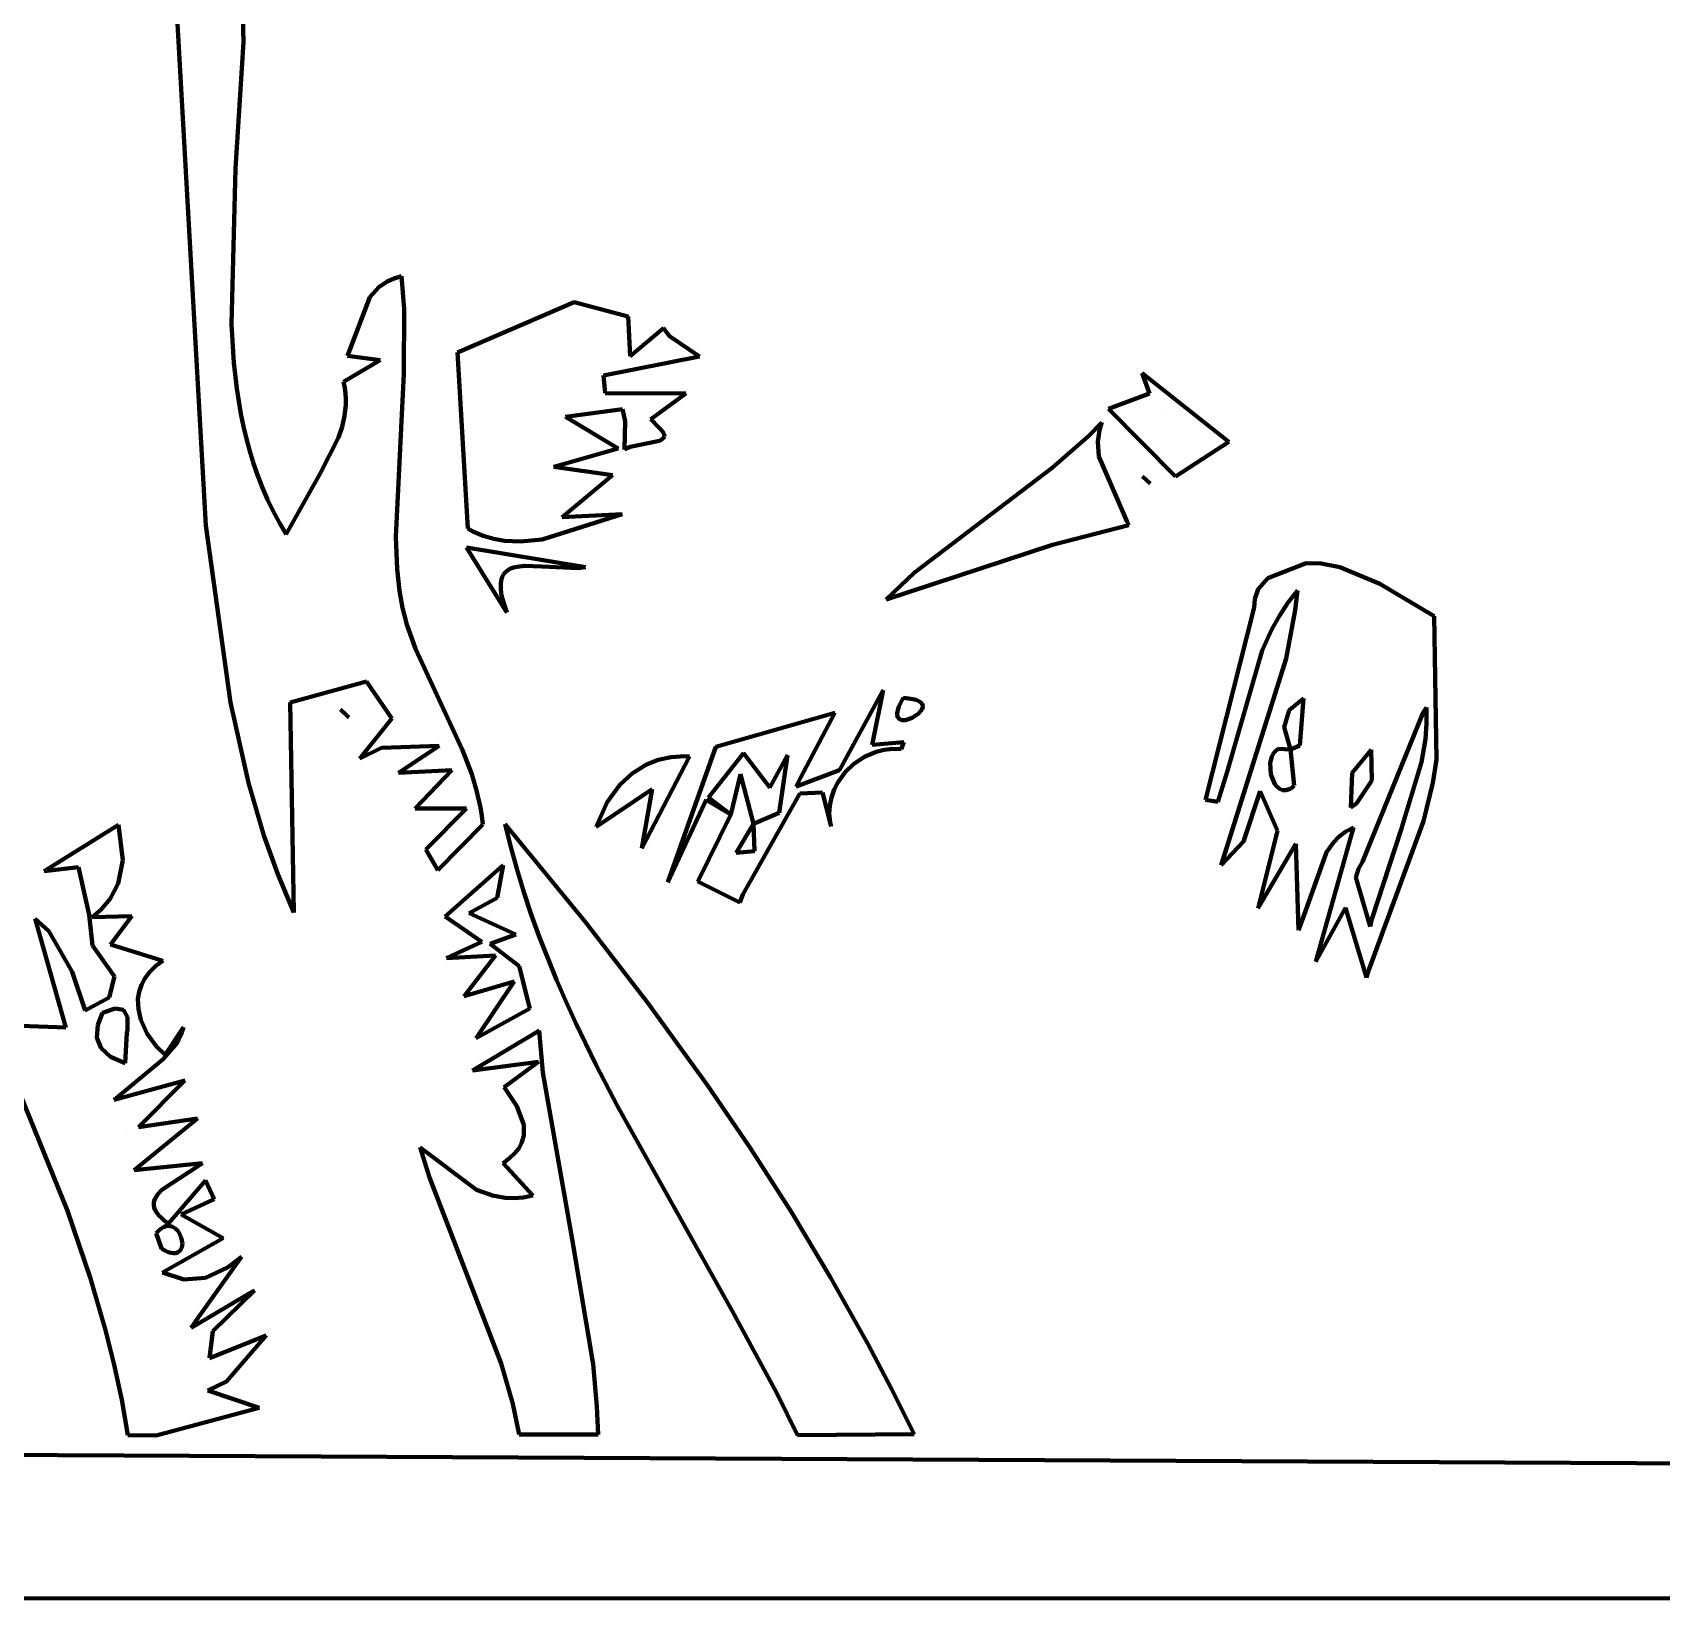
# Model space of a CAD drawing. Header units: millimetres. Extents: x 0 to 9.3, y 0 to 12.
# Drawn here: x 4.724 to 6.071, y 0 to 1.295 of the extents above; entities that cross this region are included whole.
import ezdxf

# ---------------------------------------------------------------- set-up
doc = ezdxf.new("R2010")
doc.units = ezdxf.units.MM
doc.layers.add('color#000000ff', color=7, linetype='CONTINUOUS', lineweight=100)
doc.layers.add('color#ffffffff', color=7, linetype='CONTINUOUS', lineweight=100)

msp = doc.modelspace()

# ---------------------------------------------------------------- linework, layer by layer
at = {"layer": 'color#000000ff'}
for p, q in [((4.8982, 1.2867), (4.8942, 1.4578)), ((4.8435, 1.3068), (4.8671, 0.8871)), ((4.8915, 1.1822), (4.8982, 1.2867)), ((4.8884, 1.0536), (4.8915, 1.1822)), ((5.0227, 1.0914), (5.0171, 1.0889)), ((5.029, 1.0932), (5.0227, 1.0914)), ((5.0311, 1.0662), (5.029, 1.0932)), ((5.01, 1.0841), (5.0026, 1.0759)), ((5.0171, 1.0889), (5.01, 1.0841)), ((5.0026, 1.0759), (4.9841, 1.0273)), ((5.0307, 1.0124), (5.0311, 1.0662)), ((5.1716, 1.0718), (5.0752, 1.0301)), ((5.2163, 1.0599), (5.1716, 1.0718)), ((4.8903, 1.0215), (4.8884, 1.0536)), ((5.2179, 1.027), (5.2163, 1.0599)), ((5.2456, 1.0501), (5.2179, 1.027)), ((5.2504, 1.0437), (5.2456, 1.0501)), ((5.2754, 1.0268), (5.2504, 1.0437)), ((5.0112, 1.0237), (4.9809, 1.0059)), ((4.9841, 1.0273), (5.0112, 1.0237)), ((5.0752, 1.0301), (5.0836, 0.8845)), ((5.1959, 1.0112), (5.2754, 1.0268)), ((4.8927, 1.0003), (4.8903, 1.0215)), ((5.0241, 0.8778), (5.0307, 1.0124)), ((5.1972, 0.9965), (5.1959, 1.0112)), ((5.6412, 1.0131), (5.6473, 0.9962)), ((5.713, 0.9563), (5.6412, 1.0131)), ((4.8961, 0.9793), (4.8927, 1.0003)), ((4.9809, 1.0059), (4.9819, 1.001)), ((4.9819, 1.001), (4.9825, 0.9962)), ((4.9828, 0.9868), (4.9818, 0.9776)), ((4.9825, 0.9962), (4.9828, 0.9915)), ((4.9828, 0.9915), (4.9828, 0.9868)), ((5.264, 0.9963), (5.1972, 0.9965)), ((5.2349, 0.9749), (5.264, 0.9963)), ((5.6473, 0.9962), (5.6133, 0.9836)), ((5.6133, 0.9836), (5.6688, 0.9276)), ((4.8982, 0.9689), (4.8961, 0.9793)), ((4.9818, 0.9776), (4.9797, 0.9686)), ((5.1646, 0.977), (5.2116, 0.9831)), ((5.2079, 0.9507), (5.1646, 0.977)), ((5.2116, 0.9831), (5.2138, 0.9732)), ((5.2138, 0.9732), (5.2133, 0.9498)), ((5.2417, 0.9681), (5.2349, 0.9749)), ((5.608, 0.9723), (5.5968, 0.9609)), ((5.6059, 0.9658), (5.608, 0.9723)), ((5.659, 0.9799), (5.659, 0.9799)), ((4.9007, 0.9586), (4.8982, 0.9689)), ((4.9035, 0.9484), (4.9007, 0.9586)), ((4.9768, 0.9598), (4.9616, 0.93)), ((4.9797, 0.9686), (4.9768, 0.9598)), ((5.218, 0.952), (5.2423, 0.957)), ((5.2433, 0.9665), (5.2417, 0.9681)), ((5.2423, 0.957), (5.2453, 0.9589)), ((5.2445, 0.9651), (5.2433, 0.9665)), ((5.2454, 0.9638), (5.2445, 0.9651)), ((5.2453, 0.9589), (5.2462, 0.9605)), ((5.246, 0.9626), (5.2454, 0.9638)), ((5.2462, 0.9605), (5.246, 0.9626)), ((5.5968, 0.9609), (5.5668, 0.9346)), ((5.6045, 0.9563), (5.6059, 0.9658)), ((5.6054, 0.9442), (5.6045, 0.9563)), ((5.6688, 0.9276), (5.713, 0.9563)), ((4.9066, 0.9383), (4.9035, 0.9484)), ((5.1548, 0.9355), (5.2079, 0.9507)), ((5.2133, 0.9498), (5.2142, 0.9505)), ((5.2142, 0.9505), (5.218, 0.952)), ((5.629, 0.8902), (5.6054, 0.9442)), ((4.9101, 0.9282), (4.9066, 0.9383)), ((4.9616, 0.93), (4.9336, 0.8798)), ((5.2034, 0.9286), (5.1548, 0.9355)), ((5.5668, 0.9346), (5.4527, 0.8478)), ((4.9139, 0.9183), (4.9101, 0.9282)), ((4.9182, 0.9085), (4.9139, 0.9183)), ((5.1616, 0.8939), (5.2034, 0.9286)), ((5.6416, 0.9276), (5.648, 0.9218)), ((5.648, 0.9218), (5.6416, 0.9276)), ((4.9229, 0.8988), (4.9182, 0.9085)), ((4.928, 0.8892), (4.9229, 0.8988)), ((4.9336, 0.8798), (4.928, 0.8892)), ((5.1453, 0.8756), (5.2113, 0.8963)), ((5.2113, 0.8963), (5.1616, 0.8939)), ((5.6302, 0.8874), (5.629, 0.8902)), ((4.8671, 0.8871), (4.8875, 0.7408)), ((5.0254, 0.8509), (5.0241, 0.8778)), ((5.0836, 0.8845), (5.0878, 0.8822)), ((5.0878, 0.8822), (5.0964, 0.8785)), ((5.0964, 0.8785), (5.1051, 0.8759)), ((5.1051, 0.8759), (5.1139, 0.8744)), ((5.1273, 0.8738), (5.1453, 0.8756)), ((5.5671, 0.8711), (5.6302, 0.8874)), ((5.0825, 0.8689), (5.1161, 0.8152)), ((5.181, 0.8527), (5.0825, 0.8689)), ((5.1139, 0.8744), (5.1273, 0.8738)), ((5.4295, 0.8259), (5.5671, 0.8711)), ((5.0273, 0.833), (5.0254, 0.8509)), ((5.1133, 0.8467), (5.1149, 0.8486)), ((5.1149, 0.8486), (5.1168, 0.8501)), ((5.1168, 0.8501), (5.1191, 0.8514)), ((5.1191, 0.8514), (5.1216, 0.8523)), ((5.1216, 0.8523), (5.1244, 0.853)), ((5.1244, 0.853), (5.1306, 0.8537)), ((5.1306, 0.8537), (5.1448, 0.8532)), ((5.1448, 0.8532), (5.1746, 0.8518)), ((5.1746, 0.8518), (5.181, 0.8527)), ((5.777, 0.8558), (5.7453, 0.8434)), ((5.7892, 0.8556), (5.777, 0.8558)), ((5.8048, 0.8527), (5.7892, 0.8556)), ((5.8378, 0.8388), (5.8048, 0.8527)), ((5.1109, 0.8386), (5.1113, 0.8417)), ((5.1109, 0.835), (5.1109, 0.8386)), ((5.1113, 0.8417), (5.1121, 0.8444)), ((5.1121, 0.8444), (5.1133, 0.8467)), ((5.4527, 0.8478), (5.4295, 0.8259)), ((5.7453, 0.8434), (5.7373, 0.8343)), ((5.8828, 0.8122), (5.8378, 0.8388)), ((5.0298, 0.8189), (5.0273, 0.833)), ((5.1114, 0.8309), (5.1109, 0.835)), ((5.1124, 0.8262), (5.1114, 0.8309)), ((5.114, 0.821), (5.1124, 0.8262)), ((5.7344, 0.8263), (5.7339, 0.8192)), ((5.7373, 0.8343), (5.7344, 0.8263)), ((5.7547, 0.8125), (5.7618, 0.8232)), ((5.7618, 0.8232), (5.7698, 0.8333)), ((5.7698, 0.8333), (5.7679, 0.817)), ((5.0334, 0.8052), (5.0298, 0.8189)), ((5.1161, 0.8152), (5.114, 0.821)), ((5.7339, 0.8192), (5.6935, 0.6603)), ((5.7485, 0.8013), (5.7547, 0.8125)), ((5.7679, 0.817), (5.7604, 0.777)), ((5.8845, 0.6937), (5.8828, 0.8122)), ((5.0404, 0.7851), (5.0334, 0.8052)), ((5.7405, 0.7838), (5.7485, 0.8013)), ((5.0793, 0.7012), (5.0404, 0.7851)), ((5.7116, 0.6833), (5.7405, 0.7838)), ((5.7604, 0.777), (5.7065, 0.6061)), ((4.9369, 0.7407), (5, 0.7581)), ((5, 0.7581), (5.0208, 0.7276)), ((4.8875, 0.7408), (4.9023, 0.6743)), ((5.427, 0.751), (5.3909, 0.6847)), ((5.4179, 0.7057), (5.427, 0.751)), ((5.4437, 0.7445), (5.4416, 0.7406)), ((5.4481, 0.7441), (5.4437, 0.7445)), ((5.4517, 0.7435), (5.4481, 0.7441)), ((5.4545, 0.7428), (5.4517, 0.7435)), ((5.4567, 0.7418), (5.4545, 0.7428)), ((5.4583, 0.7407), (5.4567, 0.7418)), ((5.7628, 0.7345), (5.7748, 0.7439)), ((5.7748, 0.7439), (5.7717, 0.7052)), ((4.9398, 0.5672), (4.9369, 0.7407)), ((4.9785, 0.7348), (4.9826, 0.731)), ((4.9854, 0.7284), (4.9785, 0.7348)), ((4.9826, 0.731), (4.9854, 0.7284)), ((5.0208, 0.7276), (4.9945, 0.6944)), ((5.3872, 0.7321), (5.2888, 0.704)), ((5.3589, 0.6783), (5.3872, 0.7321)), ((5.4392, 0.7344), (5.4387, 0.732)), ((5.4387, 0.732), (5.4388, 0.7301)), ((5.4388, 0.7301), (5.4392, 0.7285)), ((5.4401, 0.7373), (5.4392, 0.7344)), ((5.4392, 0.7285), (5.44, 0.7274)), ((5.44, 0.7274), (5.4411, 0.7266)), ((5.4416, 0.7406), (5.4401, 0.7373)), ((5.4457, 0.7262), (5.4512, 0.728)), ((5.4512, 0.728), (5.4562, 0.7313)), ((5.4562, 0.7313), (5.4586, 0.734)), ((5.4593, 0.7395), (5.4583, 0.7407)), ((5.4586, 0.734), (5.4594, 0.7354)), ((5.4598, 0.7382), (5.4593, 0.7395)), ((5.4594, 0.7354), (5.4598, 0.7368)), ((5.4598, 0.7368), (5.4598, 0.7382)), ((5.7586, 0.7202), (5.7628, 0.7345)), ((5.8235, 0.6089), (5.8737, 0.7325)), ((5.8737, 0.7325), (5.8764, 0.7365)), ((5.8764, 0.7365), (5.8764, 0.7233)), ((5.4411, 0.7266), (5.4424, 0.7262)), ((5.4424, 0.7262), (5.444, 0.726)), ((5.444, 0.726), (5.4457, 0.7262)), ((5.7638, 0.7019), (5.7586, 0.7202)), ((5.8764, 0.7233), (5.8754, 0.7104)), ((4.9945, 0.6944), (5.0123, 0.7031)), ((5.0123, 0.7031), (5.0599, 0.705)), ((5.0599, 0.705), (5.0265, 0.6826)), ((5.0869, 0.6814), (5.0793, 0.7012)), ((5.2888, 0.704), (5.2491, 0.5923)), ((5.4443, 0.708), (5.4179, 0.7057)), ((5.4212, 0.6998), (5.4279, 0.7015)), ((5.4279, 0.7015), (5.4349, 0.7023)), ((5.4349, 0.7023), (5.4421, 0.7021)), ((5.4421, 0.7021), (5.4443, 0.708)), ((5.7501, 0.6992), (5.7525, 0.7016)), ((5.7525, 0.7016), (5.754, 0.7025)), ((5.754, 0.7025), (5.7638, 0.7019)), ((5.7717, 0.7052), (5.7638, 0.7019)), ((5.7638, 0.7019), (5.767, 0.672)), ((5.8148, 0.6825), (5.8307, 0.7017)), ((5.8307, 0.7017), (5.8312, 0.6761)), ((5.8754, 0.7104), (5.8723, 0.6913)), ((5.2314, 0.6894), (5.2196, 0.6821)), ((5.2275, 0.6203), (5.2671, 0.6961)), ((5.2412, 0.6933), (5.2314, 0.6894)), ((5.2518, 0.6956), (5.2412, 0.6933)), ((5.2632, 0.6963), (5.2518, 0.6956)), ((5.2671, 0.6961), (5.2632, 0.6963)), ((5.2826, 0.6621), (5.3116, 0.6987)), ((5.3116, 0.6987), (5.3333, 0.6705)), ((5.3333, 0.6705), (5.3481, 0.6971)), ((5.3481, 0.6971), (5.3412, 0.6496)), ((5.3956, 0.683), (5.403, 0.6901)), ((5.403, 0.6901), (5.4116, 0.6958)), ((5.4116, 0.6958), (5.4212, 0.6998)), ((5.7471, 0.6908), (5.7484, 0.6962)), ((5.7477, 0.6811), (5.7471, 0.6908)), ((5.7484, 0.6962), (5.7501, 0.6992)), ((5.8723, 0.6913), (5.8555, 0.6357)), ((5.8817, 0.6742), (5.8845, 0.6937)), ((4.9023, 0.6743), (4.9151, 0.6308)), ((5.0265, 0.6826), (5.0706, 0.6847)), ((5.0706, 0.6847), (5.0401, 0.6532)), ((5.091, 0.6679), (5.0869, 0.6814)), ((5.2196, 0.6821), (5.2094, 0.6726)), ((5.3092, 0.6816), (5.3013, 0.6482)), ((5.3199, 0.6405), (5.3092, 0.6816)), ((5.3909, 0.6847), (5.3552, 0.6712)), ((5.3552, 0.6712), (5.3589, 0.6783)), ((5.3866, 0.6687), (5.3897, 0.6747)), ((5.3897, 0.6747), (5.3956, 0.683)), ((5.7039, 0.6587), (5.7116, 0.6833)), ((5.7513, 0.6727), (5.7477, 0.6811)), ((5.8137, 0.6539), (5.8148, 0.6825)), ((5.8312, 0.6761), (5.8185, 0.6573)), ((5.8738, 0.6426), (5.8817, 0.6742)), ((5.0941, 0.654), (5.091, 0.6679)), ((5.1898, 0.638), (5.2361, 0.669)), ((5.2094, 0.6726), (5.1989, 0.6582)), ((5.2361, 0.669), (5.2275, 0.6203)), ((5.2491, 0.5923), (5.2807, 0.6602)), ((5.2807, 0.6602), (5.3013, 0.6482)), ((5.3013, 0.6482), (5.2826, 0.6621)), ((5.3111, 0.582), (5.3582, 0.6656)), ((5.3582, 0.6656), (5.3771, 0.6662)), ((5.3771, 0.6662), (5.384, 0.6381)), ((5.383, 0.6556), (5.3844, 0.6623)), ((5.3844, 0.6623), (5.3866, 0.6687)), ((5.6935, 0.6603), (5.7039, 0.6587)), ((5.725, 0.6257), (5.7389, 0.6675)), ((5.7389, 0.6675), (5.7533, 0.6347)), ((5.7547, 0.6694), (5.7513, 0.6727)), ((5.7574, 0.6683), (5.7547, 0.6694)), ((5.7604, 0.6682), (5.7574, 0.6683)), ((5.762, 0.6687), (5.7604, 0.6682)), ((5.7636, 0.6694), (5.762, 0.6687)), ((5.7653, 0.6705), (5.7636, 0.6694)), ((5.767, 0.672), (5.7653, 0.6705)), ((5.0401, 0.6532), (5.0826, 0.6531)), ((5.0826, 0.6531), (5.049, 0.6193)), ((5.0953, 0.647), (5.0941, 0.654)), ((5.0961, 0.6398), (5.0953, 0.647)), ((5.1989, 0.6582), (5.1898, 0.638)), ((5.3013, 0.6482), (5.2739, 0.5928)), ((5.3412, 0.6496), (5.3199, 0.6405)), ((5.3826, 0.6487), (5.383, 0.6556)), ((5.3833, 0.6416), (5.3826, 0.6487)), ((5.8185, 0.6573), (5.8137, 0.6539)), ((4.795, 0.6397), (4.7335, 0.6013)), ((4.7986, 0.6105), (4.795, 0.6397)), ((5.0589, 0.6021), (5.0961, 0.6398)), ((5.1145, 0.6402), (5.1192, 0.6212)), ((5.1811, 0.5592), (5.1145, 0.6402)), ((5.3055, 0.6165), (5.3199, 0.6405)), ((5.3199, 0.6405), (5.3207, 0.6178)), ((5.384, 0.6381), (5.3833, 0.6416)), ((5.7533, 0.6347), (5.7372, 0.5708)), ((5.816, 0.6375), (5.7849, 0.5265)), ((5.8041, 0.6298), (5.8096, 0.634)), ((5.8096, 0.634), (5.816, 0.6375)), ((5.8286, 0.5197), (5.8738, 0.6426)), ((5.8555, 0.6357), (5.8313, 0.5617)), ((4.9151, 0.6308), (4.9266, 0.5987)), ((5.1192, 0.6212), (5.1244, 0.6024)), ((5.7065, 0.6061), (5.725, 0.6257)), ((5.7381, 0.5722), (5.7684, 0.6238)), ((5.7684, 0.6238), (5.7704, 0.5524)), ((5.7936, 0.6169), (5.7994, 0.625)), ((5.7994, 0.625), (5.8041, 0.6298)), ((4.7946, 0.591), (4.7986, 0.6105)), ((5.049, 0.6193), (5.0589, 0.6021)), ((5.1128, 0.6061), (5.065, 0.5637)), ((5.1081, 0.5793), (5.1128, 0.6061)), ((5.3207, 0.6178), (5.3055, 0.6165)), ((5.7764, 0.5682), (5.7936, 0.6169)), ((5.8201, 0.6033), (5.8235, 0.6089)), ((4.7335, 0.6013), (4.7617, 0.6047)), ((4.7617, 0.6047), (4.7706, 0.5651)), ((4.9266, 0.5987), (4.9398, 0.5672)), ((5.1244, 0.6024), (5.1301, 0.5838)), ((5.2739, 0.5928), (5.3085, 0.5753)), ((5.8179, 0.5959), (5.8201, 0.6033)), ((5.8299, 0.5554), (5.8179, 0.5959)), ((4.788, 0.5783), (4.7946, 0.591)), ((5.0849, 0.5665), (5.1081, 0.5793)), ((5.1301, 0.5838), (5.1362, 0.5655)), ((5.3085, 0.5753), (5.3111, 0.582)), ((4.773, 0.5631), (4.7803, 0.5692)), ((4.7803, 0.5692), (4.788, 0.5783)), ((5.1234, 0.549), (5.0849, 0.5665)), ((5.7372, 0.5708), (5.7381, 0.5722)), ((5.7704, 0.5524), (5.7764, 0.5682)), ((5.7849, 0.5265), (5.8094, 0.571)), ((5.8094, 0.571), (5.8268, 0.5134)), ((4.7374, 0.5518), (4.7259, 0.5619)), ((4.7259, 0.5619), (4.7514, 0.4719)), ((4.7706, 0.5651), (4.7734, 0.5397)), ((4.806, 0.564), (4.773, 0.5631)), ((4.7884, 0.5406), (4.806, 0.564)), ((5.065, 0.5637), (5.0953, 0.5428)), ((5.1362, 0.5655), (5.1428, 0.5473)), ((5.2324, 0.4926), (5.1811, 0.5592)), ((5.8313, 0.5617), (5.8299, 0.5554)), ((4.6635, 0.5397), (4.7527, 0.3204)), ((4.7567, 0.518), (4.7374, 0.5518)), ((4.7734, 0.5397), (4.7916, 0.5141)), ((4.8316, 0.5271), (4.7884, 0.5406)), ((5.0953, 0.5428), (5.066, 0.5293)), ((5.1022, 0.5411), (5.1234, 0.549)), ((5.1262, 0.5226), (5.1022, 0.5411)), ((5.1428, 0.5473), (5.1498, 0.5293)), ((4.8255, 0.5226), (4.8316, 0.5271)), ((5.066, 0.5293), (5.1066, 0.5315)), ((5.1066, 0.5315), (5.0807, 0.4979)), ((5.1498, 0.5293), (5.1571, 0.5114)), ((4.7672, 0.4861), (4.7567, 0.518)), ((4.7916, 0.5141), (4.7873, 0.4967)), ((4.8138, 0.5072), (4.8167, 0.5126)), ((4.8167, 0.5126), (4.8205, 0.5178)), ((4.8205, 0.5178), (4.8255, 0.5226)), ((5.1351, 0.4877), (5.1262, 0.5226)), ((5.8268, 0.5134), (5.8286, 0.5197)), ((4.811, 0.4958), (4.812, 0.5016)), ((4.812, 0.5016), (4.8138, 0.5072)), ((5.0807, 0.4979), (5.122, 0.5101)), ((5.122, 0.5101), (5.0906, 0.4632)), ((5.1571, 0.5114), (5.1648, 0.4937)), ((4.7873, 0.4967), (4.7672, 0.4861)), ((4.7816, 0.4842), (4.792, 0.4878)), ((4.792, 0.4878), (4.7989, 0.4866)), ((4.7989, 0.4866), (4.8023, 0.4805)), ((4.8113, 0.4871), (4.811, 0.4958)), ((4.8133, 0.4783), (4.8113, 0.4871)), ((5.0906, 0.4632), (5.1351, 0.4877)), ((5.1648, 0.4937), (5.1728, 0.4762)), ((5.2817, 0.4245), (5.2324, 0.4926)), ((4.7514, 0.4719), (4.7065, 0.4737)), ((4.777, 0.4636), (4.7778, 0.4741)), ((4.7778, 0.4741), (4.7816, 0.4842)), ((4.8023, 0.4805), (4.8022, 0.4697)), ((4.8185, 0.4669), (4.8133, 0.4783)), ((4.8485, 0.4722), (4.8334, 0.4493)), ((4.8468, 0.4664), (4.8485, 0.4722)), ((5.1728, 0.4762), (5.1896, 0.4414)), ((4.7806, 0.4549), (4.777, 0.4636)), ((4.8019, 0.4677), (4.8003, 0.4425)), ((4.8022, 0.4697), (4.8019, 0.4677)), ((4.8262, 0.4564), (4.8185, 0.4669)), ((4.8319, 0.4459), (4.843, 0.4587)), ((4.843, 0.4587), (4.8468, 0.4664)), ((5.1396, 0.4677), (5.0875, 0.4366)), ((5.1426, 0.4696), (5.1396, 0.4677)), ((5.1458, 0.4347), (5.1426, 0.4696)), ((4.7883, 0.4478), (4.7806, 0.4549)), ((4.8003, 0.4425), (4.7883, 0.4478)), ((4.7912, 0.4123), (4.8319, 0.4459)), ((4.8334, 0.4493), (4.8262, 0.4564)), ((5.0875, 0.4366), (5.1421, 0.4435)), ((5.1421, 0.4435), (5.1138, 0.4227)), ((5.1699, 0.297), (5.1458, 0.4347)), ((5.1896, 0.4414), (5.2074, 0.407)), ((4.8498, 0.4283), (4.7912, 0.4123)), ((4.8113, 0.3895), (4.8498, 0.4283)), ((5.1138, 0.4227), (5.1242, 0.407)), ((5.3172, 0.3724), (5.2817, 0.4245)), ((5.1242, 0.407), (5.13, 0.3915)), ((5.2074, 0.407), (5.3024, 0.2379)), ((4.8077, 0.3541), (4.8603, 0.3969)), ((4.8603, 0.3969), (4.8113, 0.3895)), ((5.13, 0.3915), (5.13, 0.3828)), ((4.8013, 0.3853), (4.8013, 0.3853)), ((5.13, 0.3828), (5.1281, 0.3763)), ((5.0908, 0.3379), (5.0444, 0.3727)), ((5.0444, 0.3727), (5.0521, 0.3479)), ((5.1182, 0.3639), (5.1128, 0.3598)), ((5.1225, 0.368), (5.1182, 0.3639)), ((5.1258, 0.3721), (5.1225, 0.368)), ((5.1281, 0.3763), (5.1258, 0.3721)), ((5.3512, 0.3194), (5.3172, 0.3724)), ((4.8644, 0.3599), (4.8077, 0.3541)), ((4.8307, 0.3377), (4.854, 0.3531)), ((4.854, 0.3531), (4.8644, 0.3599)), ((5.1128, 0.3598), (5.1375, 0.3332)), ((4.8275, 0.3343), (4.8307, 0.3377)), ((4.8669, 0.3456), (4.8362, 0.31)), ((4.8739, 0.33), (4.8669, 0.3456)), ((5.0521, 0.3479), (5.1114, 0.1943)), ((5.104, 0.3331), (5.0908, 0.3379)), ((4.8241, 0.3269), (4.8245, 0.3288)), ((4.8241, 0.325), (4.8241, 0.3269)), ((4.8245, 0.323), (4.8241, 0.325)), ((4.8245, 0.3288), (4.8252, 0.3307)), ((4.8252, 0.3307), (4.8275, 0.3343)), ((4.8466, 0.3175), (4.8739, 0.33)), ((5.1145, 0.3313), (5.104, 0.3331)), ((5.1219, 0.331), (5.1145, 0.3313)), ((5.1295, 0.3316), (5.1219, 0.331)), ((5.1375, 0.3332), (5.1295, 0.3316)), ((4.7527, 0.3204), (4.7717, 0.2644)), ((4.8253, 0.321), (4.8245, 0.323)), ((4.8265, 0.3189), (4.8253, 0.321)), ((4.8282, 0.3167), (4.8265, 0.3189)), ((4.8303, 0.3146), (4.8282, 0.3167)), ((4.833, 0.3123), (4.8303, 0.3146)), ((4.8362, 0.31), (4.833, 0.3123)), ((4.8815, 0.2979), (4.8466, 0.3175)), ((5.3837, 0.2654), (5.3512, 0.3194)), ((4.826, 0.3019), (4.8281, 0.3041)), ((4.8304, 0.2892), (4.826, 0.3019)), ((4.8281, 0.3041), (4.8301, 0.3057)), ((4.8301, 0.3057), (4.8321, 0.3069)), ((4.8312, 0.2694), (4.8815, 0.2979)), ((4.8321, 0.3069), (4.834, 0.3077)), ((4.834, 0.3077), (4.8358, 0.308)), ((4.8358, 0.308), (4.8375, 0.3079)), ((4.8375, 0.3079), (4.8391, 0.3075)), ((4.8391, 0.3075), (4.842, 0.3059)), ((4.842, 0.3059), (4.8444, 0.3034)), ((4.8444, 0.3034), (4.8468, 0.2985)), ((4.8468, 0.2985), (4.8477, 0.2933)), ((5.1873, 0.1936), (5.1699, 0.297)), ((4.8333, 0.2876), (4.8304, 0.2892)), ((4.836, 0.2864), (4.8333, 0.2876)), ((4.8383, 0.2857), (4.836, 0.2864)), ((4.8404, 0.2854), (4.8383, 0.2857)), ((4.8421, 0.2855), (4.8404, 0.2854)), ((4.8437, 0.2859), (4.8421, 0.2855)), ((4.8449, 0.2867), (4.8437, 0.2859)), ((4.8459, 0.2876), (4.8449, 0.2867)), ((4.8472, 0.2902), (4.8459, 0.2876)), ((4.8477, 0.2933), (4.8472, 0.2902)), ((4.8488, 0.2637), (4.8312, 0.2694)), ((4.8611, 0.2325), (4.8966, 0.2824)), ((4.885, 0.2735), (4.8667, 0.2651)), ((4.8966, 0.2824), (4.885, 0.2735)), ((4.7717, 0.2644), (4.7842, 0.2219)), ((4.8667, 0.2651), (4.8488, 0.2637)), ((5.4145, 0.2104), (5.3837, 0.2654)), ((4.9058, 0.2537), (4.8549, 0.2238)), ((4.8728, 0.221), (4.9072, 0.2545)), ((4.9072, 0.2545), (4.9058, 0.2537)), ((4.8549, 0.2238), (4.8611, 0.2325)), ((5.3024, 0.2379), (5.3391, 0.1697)), ((4.7842, 0.2219), (4.7913, 0.1932)), ((4.87, 0.1985), (4.8728, 0.221)), ((4.9169, 0.2173), (4.87, 0.1985)), ((4.8841, 0.1794), (4.9169, 0.2173)), ((5.4341, 0.1733), (5.4145, 0.2104)), ((4.7913, 0.1932), (4.7976, 0.1643)), ((5.1114, 0.1943), (5.1209, 0.161)), ((5.1905, 0.1587), (5.1873, 0.1936)), ((4.8687, 0.172), (4.8841, 0.1794)), ((4.7976, 0.1643), (4.8027, 0.135)), ((4.9111, 0.1575), (4.8687, 0.172)), ((5.3391, 0.1697), (5.3563, 0.1351)), ((5.4528, 0.1357), (5.4341, 0.1733)), ((4.8259, 0.1348), (4.9111, 0.1575)), ((5.1209, 0.161), (5.1262, 0.1355)), ((5.1916, 0.1354), (5.1905, 0.1587)), ((4.8027, 0.135), (4.8259, 0.1348)), ((5.1262, 0.1355), (5.1916, 0.1354)), ((5.3563, 0.1351), (5.4528, 0.1357)), ((6.1954, 0.1111), (4.3323, 0.1206))]:
    msp.add_line(p, q, dxfattribs=at)
at = {"layer": 'color#ffffffff'}
for p, q in [((4.8942, 1.4578), (4.8982, 1.2867)), ((4.8671, 0.8871), (4.8435, 1.3068)), ((4.8982, 1.2867), (4.8915, 1.1822)), ((4.8915, 1.1822), (4.8884, 1.0536)), ((5.0171, 1.0889), (5.0227, 1.0914)), ((5.0227, 1.0914), (5.029, 1.0932)), ((5.029, 1.0932), (5.0311, 1.0662)), ((5.0026, 1.0759), (5.01, 1.0841)), ((5.01, 1.0841), (5.0171, 1.0889)), ((4.9841, 1.0273), (5.0026, 1.0759)), ((5.0311, 1.0662), (5.0307, 1.0124)), ((5.0752, 1.0301), (5.1716, 1.0718)), ((5.1716, 1.0718), (5.2163, 1.0599)), ((4.8884, 1.0536), (4.8903, 1.0215)), ((5.2163, 1.0599), (5.2179, 1.027)), ((5.2179, 1.027), (5.2456, 1.0501)), ((5.2456, 1.0501), (5.2504, 1.0437)), ((5.2504, 1.0437), (5.2754, 1.0268)), ((4.9809, 1.0059), (5.0112, 1.0237)), ((5.0112, 1.0237), (4.9841, 1.0273)), ((5.0836, 0.8845), (5.0752, 1.0301)), ((5.2754, 1.0268), (5.1959, 1.0112)), ((4.8903, 1.0215), (4.8927, 1.0003)), ((5.0307, 1.0124), (5.0241, 0.8778)), ((5.1959, 1.0112), (5.1972, 0.9965)), ((5.6412, 1.0131), (5.713, 0.9563)), ((5.6473, 0.9962), (5.6412, 1.0131)), ((4.8927, 1.0003), (4.8961, 0.9793)), ((4.9819, 1.001), (4.9809, 1.0059)), ((4.9825, 0.9962), (4.9819, 1.001)), ((4.9818, 0.9776), (4.9828, 0.9868)), ((4.9828, 0.9915), (4.9825, 0.9962)), ((4.9828, 0.9868), (4.9828, 0.9915)), ((5.1972, 0.9965), (5.264, 0.9963)), ((5.264, 0.9963), (5.2349, 0.9749)), ((5.6133, 0.9836), (5.6473, 0.9962)), ((5.6688, 0.9276), (5.6133, 0.9836)), ((4.8961, 0.9793), (4.8982, 0.9689)), ((4.9797, 0.9686), (4.9818, 0.9776)), ((5.2116, 0.9831), (5.1646, 0.977)), ((5.1646, 0.977), (5.2079, 0.9507)), ((5.2138, 0.9732), (5.2116, 0.9831)), ((5.2133, 0.9498), (5.2138, 0.9732)), ((5.2349, 0.9749), (5.2417, 0.9681)), ((5.5968, 0.9609), (5.608, 0.9723)), ((5.608, 0.9723), (5.6059, 0.9658)), ((5.659, 0.9799), (5.659, 0.9799)), ((4.8982, 0.9689), (4.9007, 0.9586)), ((4.9007, 0.9586), (4.9035, 0.9484)), ((4.9616, 0.93), (4.9768, 0.9598)), ((4.9768, 0.9598), (4.9797, 0.9686)), ((5.2423, 0.957), (5.218, 0.952)), ((5.2417, 0.9681), (5.2433, 0.9665)), ((5.2453, 0.9589), (5.2423, 0.957)), ((5.2433, 0.9665), (5.2445, 0.9651)), ((5.2445, 0.9651), (5.2454, 0.9638)), ((5.2462, 0.9605), (5.2453, 0.9589)), ((5.2454, 0.9638), (5.246, 0.9626)), ((5.246, 0.9626), (5.2462, 0.9605)), ((5.5668, 0.9346), (5.5968, 0.9609)), ((5.6059, 0.9658), (5.6045, 0.9563)), ((5.6045, 0.9563), (5.6054, 0.9442)), ((5.713, 0.9563), (5.6688, 0.9276)), ((4.9035, 0.9484), (4.9066, 0.9383)), ((5.2079, 0.9507), (5.1548, 0.9355)), ((5.2142, 0.9505), (5.2133, 0.9498)), ((5.218, 0.952), (5.2142, 0.9505)), ((5.6054, 0.9442), (5.629, 0.8902)), ((4.9066, 0.9383), (4.9101, 0.9282)), ((4.9336, 0.8798), (4.9616, 0.93)), ((5.1548, 0.9355), (5.2034, 0.9286)), ((5.4527, 0.8478), (5.5668, 0.9346)), ((4.9101, 0.9282), (4.9139, 0.9183)), ((4.9139, 0.9183), (4.9182, 0.9085)), ((5.2034, 0.9286), (5.1616, 0.8939)), ((5.6416, 0.9276), (5.648, 0.9218)), ((5.648, 0.9218), (5.6416, 0.9276)), ((4.9182, 0.9085), (4.9229, 0.8988)), ((4.9229, 0.8988), (4.928, 0.8892)), ((4.928, 0.8892), (4.9336, 0.8798)), ((5.2113, 0.8963), (5.1453, 0.8756)), ((5.1616, 0.8939), (5.2113, 0.8963)), ((5.629, 0.8902), (5.6302, 0.8874)), ((4.8875, 0.7408), (4.8671, 0.8871)), ((5.0241, 0.8778), (5.0254, 0.8509)), ((5.0878, 0.8822), (5.0836, 0.8845)), ((5.0964, 0.8785), (5.0878, 0.8822)), ((5.1051, 0.8759), (5.0964, 0.8785)), ((5.1139, 0.8744), (5.1051, 0.8759)), ((5.1453, 0.8756), (5.1273, 0.8738)), ((5.6302, 0.8874), (5.5671, 0.8711)), ((5.0825, 0.8689), (5.181, 0.8527)), ((5.1161, 0.8152), (5.0825, 0.8689)), ((5.1273, 0.8738), (5.1139, 0.8744)), ((5.5671, 0.8711), (5.4295, 0.8259)), ((5.0254, 0.8509), (5.0273, 0.833)), ((5.1149, 0.8486), (5.1133, 0.8467)), ((5.1168, 0.8501), (5.1149, 0.8486)), ((5.1191, 0.8514), (5.1168, 0.8501)), ((5.1216, 0.8523), (5.1191, 0.8514)), ((5.1244, 0.853), (5.1216, 0.8523)), ((5.1306, 0.8537), (5.1244, 0.853)), ((5.1448, 0.8532), (5.1306, 0.8537)), ((5.1746, 0.8518), (5.1448, 0.8532)), ((5.181, 0.8527), (5.1746, 0.8518)), ((5.7453, 0.8434), (5.777, 0.8558)), ((5.777, 0.8558), (5.7892, 0.8556)), ((5.7892, 0.8556), (5.8048, 0.8527)), ((5.8048, 0.8527), (5.8378, 0.8388)), ((5.1113, 0.8417), (5.1109, 0.8386)), ((5.1109, 0.8386), (5.1109, 0.835)), ((5.1121, 0.8444), (5.1113, 0.8417)), ((5.1133, 0.8467), (5.1121, 0.8444)), ((5.4295, 0.8259), (5.4527, 0.8478)), ((5.7373, 0.8343), (5.7453, 0.8434)), ((5.8378, 0.8388), (5.8828, 0.8122)), ((5.0273, 0.833), (5.0298, 0.8189)), ((5.1109, 0.835), (5.1114, 0.8309)), ((5.1114, 0.8309), (5.1124, 0.8262)), ((5.1124, 0.8262), (5.114, 0.821)), ((5.7339, 0.8192), (5.7344, 0.8263)), ((5.7344, 0.8263), (5.7373, 0.8343)), ((5.7618, 0.8232), (5.7547, 0.8125)), ((5.7698, 0.8333), (5.7618, 0.8232)), ((5.7679, 0.817), (5.7698, 0.8333)), ((5.0298, 0.8189), (5.0334, 0.8052)), ((5.114, 0.821), (5.1161, 0.8152)), ((5.6935, 0.6603), (5.7339, 0.8192)), ((5.7547, 0.8125), (5.7485, 0.8013)), ((5.7604, 0.777), (5.7679, 0.817)), ((5.8828, 0.8122), (5.8845, 0.6937)), ((5.0334, 0.8052), (5.0404, 0.7851)), ((5.7485, 0.8013), (5.7405, 0.7838)), ((5.0404, 0.7851), (5.0793, 0.7012)), ((5.7405, 0.7838), (5.7116, 0.6833)), ((5.7065, 0.6061), (5.7604, 0.777)), ((5, 0.7581), (4.9369, 0.7407)), ((5.0208, 0.7276), (5, 0.7581)), ((4.9023, 0.6743), (4.8875, 0.7408)), ((5.3909, 0.6847), (5.427, 0.751)), ((5.427, 0.751), (5.4179, 0.7057)), ((5.4416, 0.7406), (5.4437, 0.7445)), ((5.4437, 0.7445), (5.4481, 0.7441)), ((5.4481, 0.7441), (5.4517, 0.7435)), ((5.4517, 0.7435), (5.4545, 0.7428)), ((5.4545, 0.7428), (5.4567, 0.7418)), ((5.4567, 0.7418), (5.4583, 0.7407)), ((5.7748, 0.7439), (5.7628, 0.7345)), ((5.7717, 0.7052), (5.7748, 0.7439)), ((4.9369, 0.7407), (4.9398, 0.5672)), ((4.9785, 0.7348), (4.9854, 0.7284)), ((4.9826, 0.731), (4.9785, 0.7348)), ((4.9854, 0.7284), (4.9826, 0.731)), ((4.9945, 0.6944), (5.0208, 0.7276)), ((5.2888, 0.704), (5.3872, 0.7321)), ((5.3872, 0.7321), (5.3589, 0.6783)), ((5.4387, 0.732), (5.4392, 0.7344)), ((5.4388, 0.7301), (5.4387, 0.732)), ((5.4392, 0.7285), (5.4388, 0.7301)), ((5.4392, 0.7344), (5.4401, 0.7373)), ((5.44, 0.7274), (5.4392, 0.7285)), ((5.4411, 0.7266), (5.44, 0.7274)), ((5.4401, 0.7373), (5.4416, 0.7406)), ((5.4512, 0.728), (5.4457, 0.7262)), ((5.4562, 0.7313), (5.4512, 0.728)), ((5.4586, 0.734), (5.4562, 0.7313)), ((5.4583, 0.7407), (5.4593, 0.7395)), ((5.4594, 0.7354), (5.4586, 0.734)), ((5.4593, 0.7395), (5.4598, 0.7382)), ((5.4598, 0.7368), (5.4594, 0.7354)), ((5.4598, 0.7382), (5.4598, 0.7368)), ((5.7628, 0.7345), (5.7586, 0.7202)), ((5.8737, 0.7325), (5.8235, 0.6089)), ((5.8764, 0.7365), (5.8737, 0.7325)), ((5.8764, 0.7233), (5.8764, 0.7365)), ((5.4424, 0.7262), (5.4411, 0.7266)), ((5.444, 0.726), (5.4424, 0.7262)), ((5.4457, 0.7262), (5.444, 0.726)), ((5.7586, 0.7202), (5.7638, 0.7019)), ((5.8754, 0.7104), (5.8764, 0.7233)), ((5.0123, 0.7031), (4.9945, 0.6944)), ((5.0599, 0.705), (5.0123, 0.7031)), ((5.0265, 0.6826), (5.0599, 0.705)), ((5.0793, 0.7012), (5.0869, 0.6814)), ((5.2491, 0.5923), (5.2888, 0.704)), ((5.4179, 0.7057), (5.4443, 0.708)), ((5.4279, 0.7015), (5.4212, 0.6998)), ((5.4349, 0.7023), (5.4279, 0.7015)), ((5.4421, 0.7021), (5.4349, 0.7023)), ((5.4443, 0.708), (5.4421, 0.7021)), ((5.7525, 0.7016), (5.7501, 0.6992)), ((5.754, 0.7025), (5.7525, 0.7016)), ((5.7638, 0.7019), (5.754, 0.7025)), ((5.7638, 0.7019), (5.7717, 0.7052)), ((5.767, 0.672), (5.7638, 0.7019)), ((5.8307, 0.7017), (5.8148, 0.6825)), ((5.8312, 0.6761), (5.8307, 0.7017)), ((5.8723, 0.6913), (5.8754, 0.7104)), ((5.2196, 0.6821), (5.2314, 0.6894)), ((5.2671, 0.6961), (5.2275, 0.6203)), ((5.2314, 0.6894), (5.2412, 0.6933)), ((5.2412, 0.6933), (5.2518, 0.6956)), ((5.2518, 0.6956), (5.2632, 0.6963)), ((5.2632, 0.6963), (5.2671, 0.6961)), ((5.3116, 0.6987), (5.2826, 0.6621)), ((5.3333, 0.6705), (5.3116, 0.6987)), ((5.3481, 0.6971), (5.3333, 0.6705)), ((5.3412, 0.6496), (5.3481, 0.6971)), ((5.403, 0.6901), (5.3956, 0.683)), ((5.4116, 0.6958), (5.403, 0.6901)), ((5.4212, 0.6998), (5.4116, 0.6958)), ((5.7484, 0.6962), (5.7471, 0.6908)), ((5.7471, 0.6908), (5.7477, 0.6811)), ((5.7501, 0.6992), (5.7484, 0.6962)), ((5.8555, 0.6357), (5.8723, 0.6913)), ((5.8845, 0.6937), (5.8817, 0.6742)), ((4.9151, 0.6308), (4.9023, 0.6743)), ((5.0706, 0.6847), (5.0265, 0.6826)), ((5.0401, 0.6532), (5.0706, 0.6847)), ((5.0869, 0.6814), (5.091, 0.6679)), ((5.2094, 0.6726), (5.2196, 0.6821)), ((5.3013, 0.6482), (5.3092, 0.6816)), ((5.3092, 0.6816), (5.3199, 0.6405)), ((5.3552, 0.6712), (5.3909, 0.6847)), ((5.3589, 0.6783), (5.3552, 0.6712)), ((5.3897, 0.6747), (5.3866, 0.6687)), ((5.3956, 0.683), (5.3897, 0.6747)), ((5.7116, 0.6833), (5.7039, 0.6587)), ((5.7477, 0.6811), (5.7513, 0.6727)), ((5.8148, 0.6825), (5.8137, 0.6539)), ((5.8185, 0.6573), (5.8312, 0.6761)), ((5.8817, 0.6742), (5.8738, 0.6426)), ((5.091, 0.6679), (5.0941, 0.654)), ((5.2361, 0.669), (5.1898, 0.638)), ((5.1989, 0.6582), (5.2094, 0.6726)), ((5.2275, 0.6203), (5.2361, 0.669)), ((5.2807, 0.6602), (5.2491, 0.5923)), ((5.3013, 0.6482), (5.2807, 0.6602)), ((5.2826, 0.6621), (5.3013, 0.6482)), ((5.3582, 0.6656), (5.3111, 0.582)), ((5.3771, 0.6662), (5.3582, 0.6656)), ((5.384, 0.6381), (5.3771, 0.6662)), ((5.3844, 0.6623), (5.383, 0.6556)), ((5.3866, 0.6687), (5.3844, 0.6623)), ((5.7039, 0.6587), (5.6935, 0.6603)), ((5.7389, 0.6675), (5.725, 0.6257)), ((5.7533, 0.6347), (5.7389, 0.6675)), ((5.7513, 0.6727), (5.7547, 0.6694)), ((5.7547, 0.6694), (5.7574, 0.6683)), ((5.7574, 0.6683), (5.7604, 0.6682)), ((5.7604, 0.6682), (5.762, 0.6687)), ((5.762, 0.6687), (5.7636, 0.6694)), ((5.7636, 0.6694), (5.7653, 0.6705)), ((5.7653, 0.6705), (5.767, 0.672)), ((5.0826, 0.6531), (5.0401, 0.6532)), ((5.049, 0.6193), (5.0826, 0.6531)), ((5.0941, 0.654), (5.0953, 0.647)), ((5.0953, 0.647), (5.0961, 0.6398)), ((5.1898, 0.638), (5.1989, 0.6582)), ((5.2739, 0.5928), (5.3013, 0.6482)), ((5.3199, 0.6405), (5.3412, 0.6496)), ((5.383, 0.6556), (5.3826, 0.6487)), ((5.3826, 0.6487), (5.3833, 0.6416)), ((5.8137, 0.6539), (5.8185, 0.6573)), ((4.7335, 0.6013), (4.795, 0.6397)), ((4.795, 0.6397), (4.7986, 0.6105)), ((5.0961, 0.6398), (5.0589, 0.6021)), ((5.1145, 0.6402), (5.1811, 0.5592)), ((5.1192, 0.6212), (5.1145, 0.6402)), ((5.3199, 0.6405), (5.3055, 0.6165)), ((5.3207, 0.6178), (5.3199, 0.6405)), ((5.3833, 0.6416), (5.384, 0.6381)), ((5.7372, 0.5708), (5.7533, 0.6347)), ((5.7849, 0.5265), (5.816, 0.6375)), ((5.8096, 0.634), (5.8041, 0.6298)), ((5.816, 0.6375), (5.8096, 0.634)), ((5.8738, 0.6426), (5.8286, 0.5197)), ((5.8313, 0.5617), (5.8555, 0.6357)), ((4.9266, 0.5987), (4.9151, 0.6308)), ((5.1244, 0.6024), (5.1192, 0.6212)), ((5.725, 0.6257), (5.7065, 0.6061)), ((5.7684, 0.6238), (5.7381, 0.5722)), ((5.7704, 0.5524), (5.7684, 0.6238)), ((5.7994, 0.625), (5.7936, 0.6169)), ((5.8041, 0.6298), (5.7994, 0.625)), ((4.7986, 0.6105), (4.7946, 0.591)), ((5.0589, 0.6021), (5.049, 0.6193)), ((5.065, 0.5637), (5.1128, 0.6061)), ((5.1128, 0.6061), (5.1081, 0.5793)), ((5.3055, 0.6165), (5.3207, 0.6178)), ((5.7936, 0.6169), (5.7764, 0.5682)), ((5.8235, 0.6089), (5.8201, 0.6033)), ((4.7617, 0.6047), (4.7335, 0.6013)), ((4.7706, 0.5651), (4.7617, 0.6047)), ((4.9398, 0.5672), (4.9266, 0.5987)), ((5.1301, 0.5838), (5.1244, 0.6024)), ((5.3085, 0.5753), (5.2739, 0.5928)), ((5.8201, 0.6033), (5.8179, 0.5959)), ((5.8179, 0.5959), (5.8299, 0.5554)), ((4.7946, 0.591), (4.788, 0.5783)), ((5.1081, 0.5793), (5.0849, 0.5665)), ((5.1362, 0.5655), (5.1301, 0.5838)), ((5.3111, 0.582), (5.3085, 0.5753)), ((4.7803, 0.5692), (4.773, 0.5631)), ((4.788, 0.5783), (4.7803, 0.5692)), ((5.0849, 0.5665), (5.1234, 0.549)), ((5.7381, 0.5722), (5.7372, 0.5708)), ((5.7764, 0.5682), (5.7704, 0.5524)), ((5.8094, 0.571), (5.7849, 0.5265)), ((5.8268, 0.5134), (5.8094, 0.571)), ((4.7514, 0.4719), (4.7259, 0.5619)), ((4.7259, 0.5619), (4.7374, 0.5518)), ((4.7734, 0.5397), (4.7706, 0.5651)), ((4.773, 0.5631), (4.806, 0.564)), ((4.806, 0.564), (4.7884, 0.5406)), ((5.0953, 0.5428), (5.065, 0.5637)), ((5.1428, 0.5473), (5.1362, 0.5655)), ((5.1811, 0.5592), (5.2324, 0.4926)), ((5.8299, 0.5554), (5.8313, 0.5617)), ((4.7527, 0.3204), (4.6635, 0.5397)), ((4.7374, 0.5518), (4.7567, 0.518)), ((4.7916, 0.5141), (4.7734, 0.5397)), ((4.7884, 0.5406), (4.8316, 0.5271)), ((5.066, 0.5293), (5.0953, 0.5428)), ((5.1234, 0.549), (5.1022, 0.5411)), ((5.1022, 0.5411), (5.1262, 0.5226)), ((5.1498, 0.5293), (5.1428, 0.5473)), ((4.8316, 0.5271), (4.8255, 0.5226)), ((5.1066, 0.5315), (5.066, 0.5293)), ((5.0807, 0.4979), (5.1066, 0.5315)), ((5.1571, 0.5114), (5.1498, 0.5293)), ((4.7567, 0.518), (4.7672, 0.4861)), ((4.7873, 0.4967), (4.7916, 0.5141)), ((4.8167, 0.5126), (4.8138, 0.5072)), ((4.8205, 0.5178), (4.8167, 0.5126)), ((4.8255, 0.5226), (4.8205, 0.5178)), ((5.1262, 0.5226), (5.1351, 0.4877)), ((5.8286, 0.5197), (5.8268, 0.5134)), ((4.812, 0.5016), (4.811, 0.4958)), ((4.8138, 0.5072), (4.812, 0.5016)), ((5.122, 0.5101), (5.0807, 0.4979)), ((5.0906, 0.4632), (5.122, 0.5101)), ((5.1648, 0.4937), (5.1571, 0.5114)), ((4.7672, 0.4861), (4.7873, 0.4967)), ((4.792, 0.4878), (4.7816, 0.4842)), ((4.7989, 0.4866), (4.792, 0.4878)), ((4.8023, 0.4805), (4.7989, 0.4866)), ((4.811, 0.4958), (4.8113, 0.4871)), ((4.8113, 0.4871), (4.8133, 0.4783)), ((5.1351, 0.4877), (5.0906, 0.4632)), ((5.1728, 0.4762), (5.1648, 0.4937)), ((5.2324, 0.4926), (5.2817, 0.4245)), ((4.7065, 0.4737), (4.7514, 0.4719)), ((4.7778, 0.4741), (4.777, 0.4636)), ((4.7816, 0.4842), (4.7778, 0.4741)), ((4.8022, 0.4697), (4.8023, 0.4805)), ((4.8133, 0.4783), (4.8185, 0.4669)), ((4.8334, 0.4493), (4.8485, 0.4722)), ((4.8485, 0.4722), (4.8468, 0.4664)), ((5.1896, 0.4414), (5.1728, 0.4762)), ((4.777, 0.4636), (4.7806, 0.4549)), ((4.8003, 0.4425), (4.8019, 0.4677)), ((4.8019, 0.4677), (4.8022, 0.4697)), ((4.8185, 0.4669), (4.8262, 0.4564)), ((4.843, 0.4587), (4.8319, 0.4459)), ((4.8468, 0.4664), (4.843, 0.4587)), ((5.0875, 0.4366), (5.1396, 0.4677)), ((5.1396, 0.4677), (5.1426, 0.4696)), ((5.1426, 0.4696), (5.1458, 0.4347)), ((4.7806, 0.4549), (4.7883, 0.4478)), ((4.7883, 0.4478), (4.8003, 0.4425)), ((4.8319, 0.4459), (4.7912, 0.4123)), ((4.8262, 0.4564), (4.8334, 0.4493)), ((5.1421, 0.4435), (5.0875, 0.4366)), ((5.1138, 0.4227), (5.1421, 0.4435)), ((5.1458, 0.4347), (5.1699, 0.297)), ((5.2074, 0.407), (5.1896, 0.4414)), ((4.7912, 0.4123), (4.8498, 0.4283)), ((4.8498, 0.4283), (4.8113, 0.3895)), ((5.1242, 0.407), (5.1138, 0.4227)), ((5.2817, 0.4245), (5.3172, 0.3724)), ((5.13, 0.3915), (5.1242, 0.407)), ((5.3024, 0.2379), (5.2074, 0.407)), ((4.8603, 0.3969), (4.8077, 0.3541)), ((4.8113, 0.3895), (4.8603, 0.3969)), ((5.13, 0.3828), (5.13, 0.3915)), ((4.8013, 0.3853), (4.8013, 0.3853)), ((5.1281, 0.3763), (5.13, 0.3828)), ((5.0521, 0.3479), (5.0444, 0.3727)), ((5.0444, 0.3727), (5.0908, 0.3379)), ((5.1128, 0.3598), (5.1182, 0.3639)), ((5.1182, 0.3639), (5.1225, 0.368)), ((5.1225, 0.368), (5.1258, 0.3721)), ((5.1258, 0.3721), (5.1281, 0.3763)), ((5.3172, 0.3724), (5.3512, 0.3194)), ((4.8077, 0.3541), (4.8644, 0.3599)), ((4.854, 0.3531), (4.8307, 0.3377)), ((4.8644, 0.3599), (4.854, 0.3531)), ((5.1375, 0.3332), (5.1128, 0.3598)), ((4.8307, 0.3377), (4.8275, 0.3343)), ((4.8362, 0.31), (4.8669, 0.3456)), ((4.8669, 0.3456), (4.8739, 0.33)), ((5.1114, 0.1943), (5.0521, 0.3479)), ((5.0908, 0.3379), (5.104, 0.3331)), ((4.8245, 0.3288), (4.8241, 0.3269)), ((4.8241, 0.3269), (4.8241, 0.325)), ((4.8241, 0.325), (4.8245, 0.323)), ((4.8252, 0.3307), (4.8245, 0.3288)), ((4.8275, 0.3343), (4.8252, 0.3307)), ((4.8739, 0.33), (4.8466, 0.3175)), ((5.104, 0.3331), (5.1145, 0.3313)), ((5.1145, 0.3313), (5.1219, 0.331)), ((5.1219, 0.331), (5.1295, 0.3316)), ((5.1295, 0.3316), (5.1375, 0.3332)), ((4.7717, 0.2644), (4.7527, 0.3204)), ((4.8245, 0.323), (4.8253, 0.321)), ((4.8253, 0.321), (4.8265, 0.3189)), ((4.8265, 0.3189), (4.8282, 0.3167)), ((4.8282, 0.3167), (4.8303, 0.3146)), ((4.8303, 0.3146), (4.833, 0.3123)), ((4.833, 0.3123), (4.8362, 0.31)), ((4.8466, 0.3175), (4.8815, 0.2979)), ((5.3512, 0.3194), (5.3837, 0.2654)), ((4.8281, 0.3041), (4.826, 0.3019)), ((4.826, 0.3019), (4.8304, 0.2892)), ((4.8301, 0.3057), (4.8281, 0.3041)), ((4.8321, 0.3069), (4.8301, 0.3057)), ((4.8815, 0.2979), (4.8312, 0.2694)), ((4.834, 0.3077), (4.8321, 0.3069)), ((4.8358, 0.308), (4.834, 0.3077)), ((4.8375, 0.3079), (4.8358, 0.308)), ((4.8391, 0.3075), (4.8375, 0.3079)), ((4.842, 0.3059), (4.8391, 0.3075)), ((4.8444, 0.3034), (4.842, 0.3059)), ((4.8468, 0.2985), (4.8444, 0.3034)), ((4.8477, 0.2933), (4.8468, 0.2985)), ((5.1699, 0.297), (5.1873, 0.1936)), ((4.8304, 0.2892), (4.8333, 0.2876)), ((4.8333, 0.2876), (4.836, 0.2864)), ((4.836, 0.2864), (4.8383, 0.2857)), ((4.8383, 0.2857), (4.8404, 0.2854)), ((4.8404, 0.2854), (4.8421, 0.2855)), ((4.8421, 0.2855), (4.8437, 0.2859)), ((4.8437, 0.2859), (4.8449, 0.2867)), ((4.8449, 0.2867), (4.8459, 0.2876)), ((4.8459, 0.2876), (4.8472, 0.2902)), ((4.8472, 0.2902), (4.8477, 0.2933)), ((4.8312, 0.2694), (4.8488, 0.2637)), ((4.8966, 0.2824), (4.8611, 0.2325)), ((4.8667, 0.2651), (4.885, 0.2735)), ((4.885, 0.2735), (4.8966, 0.2824)), ((4.7842, 0.2219), (4.7717, 0.2644)), ((4.8488, 0.2637), (4.8667, 0.2651)), ((5.3837, 0.2654), (5.4145, 0.2104)), ((4.8549, 0.2238), (4.9058, 0.2537)), ((4.9072, 0.2545), (4.8728, 0.221)), ((4.9058, 0.2537), (4.9072, 0.2545)), ((4.8611, 0.2325), (4.8549, 0.2238)), ((5.3391, 0.1697), (5.3024, 0.2379)), ((4.7913, 0.1932), (4.7842, 0.2219)), ((4.8728, 0.221), (4.87, 0.1985)), ((4.87, 0.1985), (4.9169, 0.2173)), ((4.9169, 0.2173), (4.8841, 0.1794)), ((5.4145, 0.2104), (5.4341, 0.1733)), ((4.7976, 0.1643), (4.7913, 0.1932)), ((5.1209, 0.161), (5.1114, 0.1943)), ((5.1873, 0.1936), (5.1905, 0.1587)), ((4.8841, 0.1794), (4.8687, 0.172)), ((4.8027, 0.135), (4.7976, 0.1643)), ((4.8687, 0.172), (4.9111, 0.1575)), ((5.3563, 0.1351), (5.3391, 0.1697)), ((5.4341, 0.1733), (5.4528, 0.1357)), ((4.9111, 0.1575), (4.8259, 0.1348)), ((5.1262, 0.1355), (5.1209, 0.161)), ((5.1905, 0.1587), (5.1916, 0.1354)), ((4.8259, 0.1348), (4.8027, 0.135)), ((5.1916, 0.1354), (5.1262, 0.1355)), ((5.4528, 0.1357), (5.3563, 0.1351)), ((4.3323, 0.1206), (6.1954, 0.1111)), ((9.3056, 0), (0, 0))]:
    msp.add_line(p, q, dxfattribs=at)

doc.saveas('drawing.dxf')
